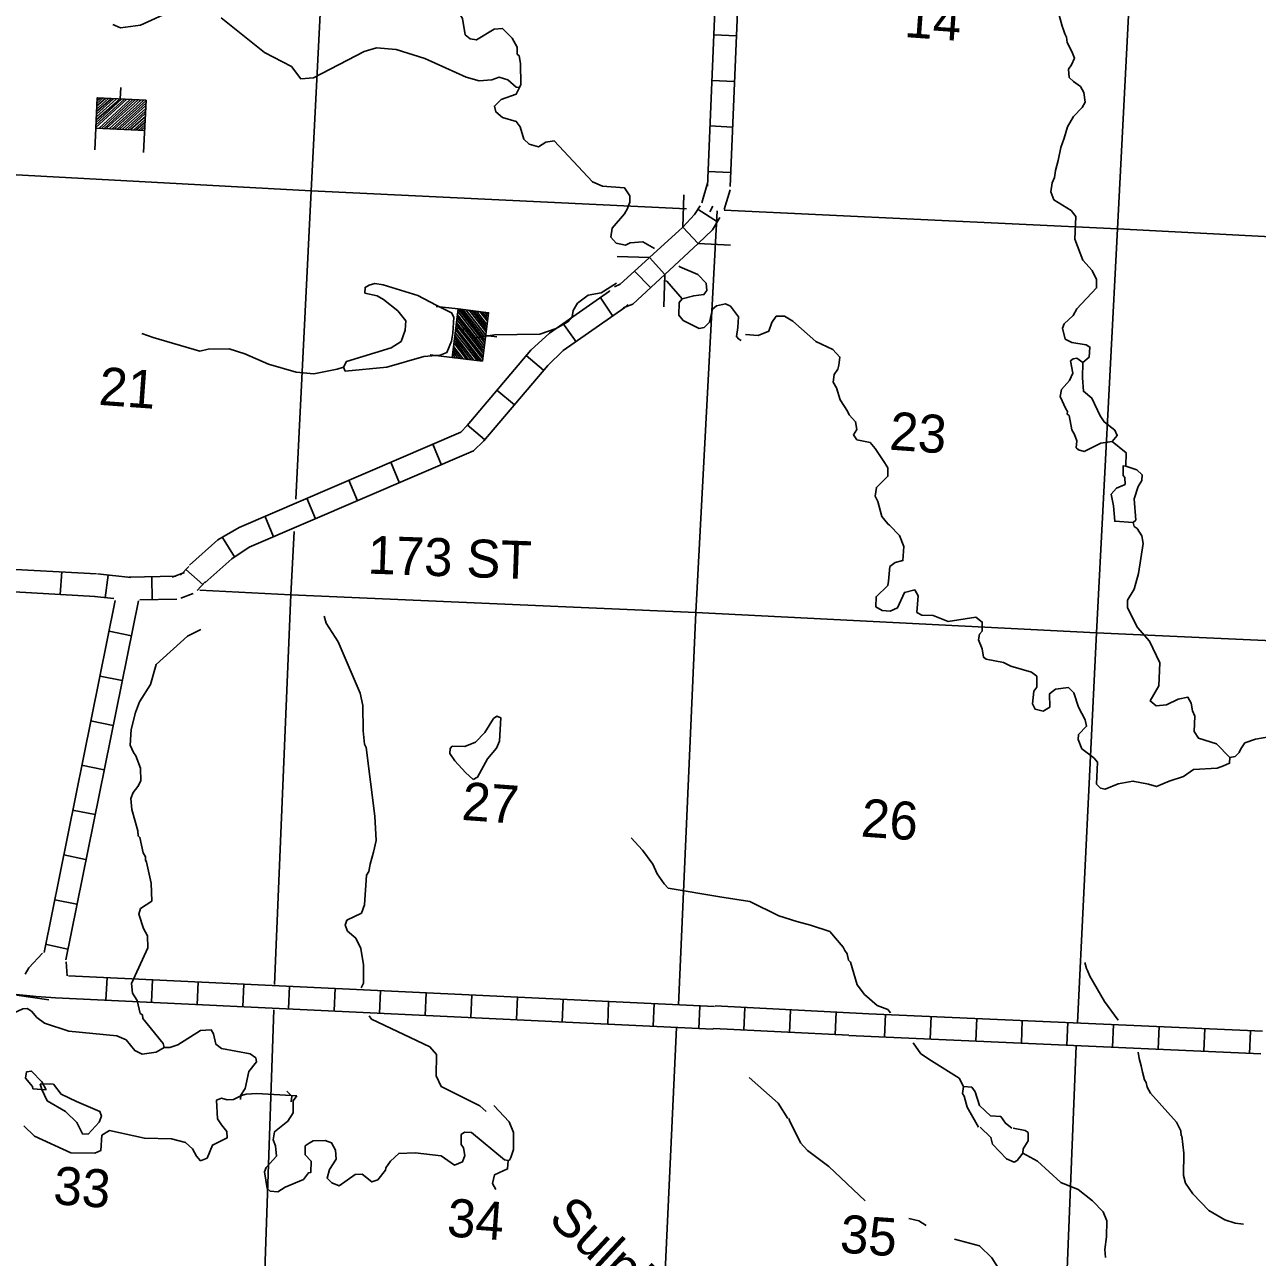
# Model space of a CAD drawing. Extents: x -2721949 to 2144400, y 208501 to 16582360.
# Drawn here: x 626624 to 642856, y 16511069 to 16527303 of the extents above; entities that cross this region are included whole.
import ezdxf

# ---------------------------------------------------------------- set-up
doc = ezdxf.new("R2010")
doc.units = 0
for name, color, linetype in [('L13', 7, 'Continuous'), ('L14', 7, 'Continuous'), ('L18', 7, 'Continuous'), ('L3', 7, 'Continuous'), ('L30', 7, 'Continuous'), ('L4', 7, 'Continuous'), ('L6', 7, 'Continuous'), ('L8', 7, 'Continuous')]:
    doc.layers.add(name, color=color, linetype=linetype)

msp = doc.modelspace()

# ---------------------------------------------------------------- linework, layer by layer
at = {"layer": 'L13'}
msp.add_line((640298, 16509634), (640470, 16513856), dxfattribs=at)
for points in [[(640488, 16514155), (640739, 16519292), (641013, 16524612), (641285, 16529898), (641519, 16535246), (641755, 16540510), (641958, 16545776), (642179, 16551049), (642324, 16553636)], [(630196, 16521055), (630396, 16525116), (630666, 16530386), (630897, 16535684), (631143, 16540972), (631199, 16542146)], [(615031, 16525828), (619863, 16525631), (625136, 16525402), (630396, 16525116), (635341, 16524877)], [(635234, 16514395), (635461, 16519563), (635741, 16524849)], [(635834, 16524859), (641013, 16524612), (646316, 16524339), (651345, 16524094), (656633, 16523848), (661928, 16523576), (667184, 16523348)], [(629912, 16514664), (630130, 16519796), (630173, 16520629)], [(628929, 16519857), (630130, 16519796), (635461, 16519563), (640739, 16519292), (646053, 16519052), (651074, 16518816), (656405, 16518583), (660668, 16518394)], [(627642, 16467183), (628019, 16472303), (628299, 16477597), (628490, 16482814), (628711, 16488095), (628981, 16493357), (629244, 16498644), (629474, 16503925), (629730, 16509238), (629904, 16514330)], [(632956, 16466943), (633270, 16472008), (633510, 16477322), (633745, 16482561), (633972, 16487817), (634260, 16493094), (634513, 16498365), (634752, 16503654), (634969, 16508995), (635209, 16514096)]]:
    msp.add_lwpolyline(points, dxfattribs=at)
at = {"layer": 'L18'}
for p, q in [((635291, 16524638), (635305, 16525064)), ((634852, 16524235), (635291, 16524638)), ((635291, 16524638), (635493, 16524423)), ((635053, 16524011), (635493, 16524423)), ((635493, 16524423), (635918, 16524401)), ((634852, 16524235), (634426, 16524249)), ((634852, 16524235), (635053, 16524011)), ((635053, 16524011), (635039, 16523585)), ((626520, 16514523), (626943, 16514460))]:
    msp.add_line(p, q, dxfattribs=at)
at = {"layer": 'L3'}
for p, q in [((627005, 16513350), (626829, 16513355)), ((626907, 16513274), (626732, 16513286))]:
    msp.add_line(p, q, dxfattribs=at)
for points in [[(633138, 16526475), (633157, 16526516), (633152, 16526792), (633134, 16526894), (633111, 16526913), (633109, 16527005), (633042, 16527127), (632917, 16527253), (632808, 16527244), (632572, 16527102), (632489, 16527116), (632426, 16527171), (632391, 16527383), (632323, 16527488), (632109, 16527646), (631860, 16527915), (631774, 16527988), (631541, 16528239), (631527, 16528290), (631466, 16528370)], [(627783, 16527304), (627888, 16527263), (628150, 16527295), (628592, 16527497)], [(640560, 16522853), (640640, 16522923), (640650, 16523056), (640602, 16523085), (640411, 16523115), (640323, 16523163), (640291, 16523308), (640312, 16523365), (640429, 16523474), (640477, 16523562), (640739, 16523836), (640739, 16523945), (640681, 16524066), (640556, 16524201), (640451, 16524476), (640464, 16524777), (640403, 16524856), (640178, 16524998), (640136, 16525102), (640152, 16525218), (640183, 16525291), (640198, 16525382), (640232, 16525513), (640270, 16525686), (640312, 16525809), (640356, 16525956), (640433, 16526093), (640550, 16526210), (640589, 16526282), (640573, 16526409), (640528, 16526488), (640433, 16526553), (640378, 16526607), (640369, 16526717), (640407, 16526773), (640447, 16526862), (640411, 16526948), (640353, 16527069), (640341, 16527137), (640319, 16527181), (640299, 16527249), (640284, 16527284), (640212, 16527557)], [(629212, 16527394), (629781, 16526935), (630136, 16526750), (630259, 16526591), (630427, 16526604), (631096, 16526949), (631259, 16526996), (631517, 16526977), (631893, 16526858), (632436, 16526610), (632608, 16526564), (632777, 16526577), (632871, 16526612), (632986, 16526578), (633096, 16526478), (633138, 16526475)], [(634918, 16524355), (634766, 16524442), (634597, 16524429), (634537, 16524400), (634413, 16524425), (634343, 16524506), (634360, 16524622), (634524, 16524811), (634563, 16524883), (634594, 16524965), (634592, 16525049), (634524, 16525154), (634232, 16525175), (634103, 16525234), (633598, 16525773), (633488, 16525756), (633391, 16525696), (633268, 16525730), (633197, 16525793), (633150, 16525956), (633097, 16526026), (632917, 16526081), (632830, 16526154), (632810, 16526231), (632900, 16526317), (633098, 16526386), (633138, 16526475)], [(635281, 16523693), (635434, 16523733), (635569, 16523748), (635607, 16523804), (635597, 16523897), (635488, 16524013), (635252, 16524114), (635236, 16524123)], [(635047, 16523928), (635080, 16523925), (635281, 16523693)], [(630822, 16522792), (630861, 16522865), (631452, 16523048), (631583, 16523131), (631636, 16523278), (631645, 16523403), (631537, 16523536), (631347, 16523683), (631266, 16523731), (631102, 16523768)], [(631102, 16523768), (631107, 16523843), (631159, 16523873), (631236, 16523892), (631344, 16523876), (631802, 16523734), (632044, 16523608), (632246, 16523510), (632276, 16523449), (632261, 16523241)], [(632315, 16523304), (632447, 16523278), (632557, 16523178), (632811, 16523218), (633406, 16523226), (633621, 16523302), (633778, 16523391), (633833, 16523454), (633847, 16523537), (633904, 16523633), (634046, 16523740), (634215, 16523770), (634417, 16523898)], [(636061, 16523143), (636029, 16523162), (635998, 16523198), (636015, 16523314), (636025, 16523456), (635918, 16523597), (635854, 16523627), (635735, 16523602), (635681, 16523556), (635643, 16523383), (635571, 16523313), (635504, 16523301), (635294, 16523408), (635240, 16523479), (635244, 16523646), (635281, 16523693)], [(638373, 16519563), (638389, 16519779), (638344, 16519858), (638208, 16519826), (638118, 16519623), (638023, 16519579), (637915, 16519587), (637834, 16519635), (637836, 16519769), (637988, 16519917), (638001, 16519974), (638015, 16520166), (638086, 16520219), (638188, 16520245), (638201, 16520429), (638145, 16520575), (638012, 16520710), (637988, 16520728), (637912, 16520826), (637859, 16521022), (637822, 16521092), (637839, 16521208), (637992, 16521356), (637991, 16521465), (637946, 16521535), (637825, 16521719), (637756, 16521800), (637583, 16521837), (637537, 16521899), (637584, 16521971), (637566, 16522073), (637481, 16522163), (637459, 16522214), (637361, 16522364), (637314, 16522518), (637269, 16522596), (637285, 16522696), (637332, 16522767), (637343, 16522817), (637360, 16522924), (637266, 16523023), (637040, 16523132), (636741, 16523396), (636628, 16523463), (636520, 16523462), (636464, 16523382), (636422, 16523268), (636284, 16523211), (636117, 16523223)], [(630822, 16522792), (630737, 16522765), (630431, 16522703), (630198, 16522728), (629837, 16522830), (629521, 16522970), (629317, 16523034), (629040, 16523029), (628929, 16523004), (628315, 16523182), (628168, 16523234)], [(630822, 16522792), (630844, 16522741), (631391, 16522793), (631879, 16522934), (632097, 16522952), (632184, 16522987), (632244, 16523133), (632261, 16523241)], [(640354, 16522207), (640332, 16522242), (640260, 16522406), (640275, 16522497), (640384, 16522615), (640424, 16522712), (640394, 16522874), (640430, 16522904), (640480, 16522909), (640560, 16522853)], [(640945, 16521813), (641010, 16521892), (640981, 16521961), (640838, 16522072), (640785, 16522151), (640677, 16522385), (640566, 16522476), (640554, 16522653), (640560, 16522853)], [(640945, 16521813), (640793, 16521790), (640576, 16521680), (640502, 16521702), (640471, 16521730), (640477, 16521821), (640450, 16521907), (640412, 16521968), (640376, 16522155), (640352, 16522174), (640354, 16522207)], [(641123, 16521490), (641127, 16521666), (640945, 16521813)], [(641001, 16521198), (641114, 16521248), (641112, 16521341), (641089, 16521367), (641090, 16521493), (641123, 16521490)], [(641220, 16520747), (641256, 16520778), (641234, 16521056), (641287, 16521219), (641335, 16521299), (641340, 16521374), (641270, 16521438), (641123, 16521490)], [(641220, 16520747), (640979, 16520764), (640960, 16520967), (640929, 16521119), (641001, 16521198)], [(642495, 16517651), (642316, 16517831), (642079, 16517907), (642026, 16517994), (642032, 16518195), (642004, 16518264), (641986, 16518365), (641941, 16518444), (641814, 16518419), (641658, 16518347), (641523, 16518332), (641444, 16518396), (641559, 16518597), (641572, 16518897), (641434, 16519183), (641279, 16519362), (641147, 16519622), (641146, 16519723), (641232, 16519867), (641289, 16520073), (641351, 16520470), (641333, 16520571), (641273, 16520668), (641233, 16520696), (641220, 16520747)], [(642495, 16517651), (642490, 16517576), (642412, 16517540), (642326, 16517512), (642015, 16517493), (641883, 16517402), (641695, 16517340), (641530, 16517268), (641424, 16517301), (641218, 16517341), (641023, 16517305), (640850, 16517233), (640792, 16517246), (640738, 16517300), (640750, 16517592), (640704, 16517646), (640545, 16517766), (640495, 16517887), (640500, 16517953), (640608, 16518063), (640589, 16518148), (640501, 16518313), (640439, 16518502), (640369, 16518574), (640200, 16518552), (640120, 16518491), (640124, 16518315), (640037, 16518263), (639930, 16518287), (639893, 16518357), (639913, 16518523), (639951, 16518579), (639953, 16518721), (639881, 16518776), (639611, 16518854), (639514, 16518903), (639283, 16518945), (639251, 16518972), (639234, 16519082), (639184, 16519203), (639198, 16519277), (639234, 16519316), (639234, 16519434), (639147, 16519499), (638783, 16519441), (638588, 16519522), (638437, 16519524), (638373, 16519563)], [(631054, 16514616), (631084, 16514681), (631085, 16514923), (631050, 16515135), (630984, 16515274), (630874, 16515365), (630846, 16515443), (630867, 16515508), (631058, 16515603), (631099, 16515709), (631127, 16516100), (631156, 16516148), (631172, 16516248), (631216, 16516403), (631253, 16516560), (631234, 16516879), (631123, 16517783), (631101, 16517826), (631080, 16518003), (631079, 16518338), (631041, 16518500), (630754, 16519173), (630596, 16519419), (630570, 16519513)], [(628462, 16513831), (628449, 16513883), (628180, 16514212), (628175, 16514262), (628143, 16514281), (628105, 16514451), (628045, 16514548), (628029, 16514674), (628247, 16515144), (628241, 16515304), (628190, 16515399), (628128, 16515588), (628150, 16515662), (628299, 16515760), (628291, 16515995), (628228, 16516275), (628213, 16516302), (628216, 16516343), (628186, 16516395), (628142, 16516599), (628118, 16516618), (628115, 16516685), (628035, 16516967), (628020, 16517110), (628051, 16517192), (628115, 16517271), (628154, 16517344), (628149, 16517511), (628086, 16517675), (628055, 16517719), (628012, 16517814), (628027, 16518022), (628085, 16518244), (628137, 16518383), (628279, 16518615), (628356, 16518877), (628768, 16519249), (628942, 16519337)], [(632532, 16517363), (632430, 16517454), (632290, 16517607), (632222, 16517704), (632227, 16517770), (632254, 16517802), (632421, 16517798), (632559, 16517855), (632685, 16517980), (632799, 16518164), (632843, 16518195), (632892, 16518174), (632878, 16517866), (632838, 16517776), (632719, 16517634), (632585, 16517393), (632532, 16517363)], [(643804, 16516996), (643848, 16517026), (643849, 16517152), (643801, 16517189), (643541, 16517174), (643227, 16517347), (643141, 16517437), (643132, 16517546), (643126, 16517815), (643034, 16517930), (642831, 16517894), (642693, 16517846), (642638, 16517766), (642617, 16517717), (642563, 16517663), (642495, 16517651)], [(635777, 16515816), (635099, 16515932), (635044, 16515986), (634953, 16516118), (634896, 16516248), (634758, 16516433), (634611, 16516594)], [(638027, 16514290), (637989, 16514334), (637850, 16514386), (637685, 16514532), (637585, 16514656), (637498, 16514956), (637474, 16514982), (637455, 16515067), (637425, 16515111), (637403, 16515155), (637225, 16515360), (636972, 16515445), (636791, 16515492), (636554, 16515567), (636174, 16515754), (635777, 16515816)], [(641025, 16514191), (640841, 16514439), (640648, 16514771), (640620, 16514848), (640605, 16514874), (640585, 16514951)], [(628462, 16513831), (628357, 16513772), (628171, 16513744), (628074, 16513792), (627959, 16513935), (627837, 16513985), (627205, 16514047), (626887, 16514154), (626783, 16514228), (626714, 16514309), (626658, 16514346), (626599, 16514342), (626478, 16514284), (626348, 16514343)], [(632703, 16512991), (632616, 16513064), (632107, 16513318), (632042, 16513457), (632046, 16513741), (631961, 16513839), (631192, 16514204), (631162, 16514248)], [(629467, 16513148), (629471, 16513206), (629528, 16513294), (629577, 16513517), (629679, 16513643), (629666, 16513695), (629594, 16513750), (629214, 16513819), (629143, 16513875), (629111, 16514011), (629081, 16514063), (628938, 16514057), (628640, 16513869), (628537, 16513834), (628462, 16513831)], [(638987, 16513317), (638928, 16513430), (638567, 16513657), (638424, 16513751), (638325, 16513892)], [(641852, 16512667), (641849, 16512734), (641790, 16512847), (641449, 16513232), (641405, 16513310), (641392, 16513370), (641370, 16513405), (641344, 16513507), (641325, 16513592), (641298, 16513686), (641287, 16513771)], [(626907, 16513274), (626848, 16513378), (626716, 16513522), (626648, 16513510)], [(626648, 16513510), (626633, 16513427), (626726, 16513320), (626732, 16513286)], [(627459, 16512690), (627384, 16512695), (627311, 16512843), (627163, 16512988), (626922, 16513130), (626849, 16513278), (626829, 16513355)], [(636672, 16512898), (636544, 16513099), (636166, 16513436)], [(626614, 16512801), (626754, 16512665), (627232, 16512447), (627550, 16512441), (627628, 16512477), (627642, 16512677), (627739, 16512737), (628200, 16512637), (628559, 16512628), (628740, 16512581), (628835, 16512499), (628886, 16512403), (628940, 16512341), (629027, 16512376), (629098, 16512547), (629289, 16512642), (629286, 16512726), (629217, 16512815), (629164, 16512894), (629148, 16513138), (629217, 16513166), (629291, 16513144), (629375, 16513146), (629479, 16513198), (629539, 16513218)], [(627005, 16513350), (627104, 16513218), (627306, 16513120), (627615, 16512989), (627635, 16512928), (627604, 16512847), (627459, 16512690)], [(629539, 16513218), (629682, 16513225), (630207, 16513195)], [(632991, 16512342), (632942, 16512354), (632507, 16512712), (632416, 16512718), (632372, 16512688), (632370, 16512554), (632401, 16512510), (632418, 16512409), (632388, 16512327), (632284, 16512284), (632109, 16512406), (631768, 16512447), (631550, 16512438), (631442, 16512337), (631378, 16512249), (631375, 16512216), (631274, 16512089), (631197, 16512061), (631070, 16512162), (630978, 16512161), (630766, 16512009), (630669, 16512049), (630606, 16512112), (630640, 16512227), (630725, 16512363), (630716, 16512481), (630665, 16512577), (630583, 16512608), (630424, 16512602), (630372, 16512573), (630319, 16512535), (630319, 16512417), (630396, 16512336), (630394, 16512186), (630360, 16512180), (630295, 16512093), (630054, 16511993), (629957, 16511933), (629857, 16511940), (629818, 16511976), (629784, 16512196), (629805, 16512254), (629941, 16512403), (629925, 16512538), (629898, 16512615), (629914, 16512723), (630091, 16512861), (630158, 16512973), (630161, 16513132), (630207, 16513195)], [(630134, 16513117), (630140, 16513192), (630077, 16513255)], [(639183, 16512784), (639034, 16513046), (638994, 16513191), (638972, 16513226), (638987, 16513317)], [(639625, 16512769), (639538, 16512834), (639477, 16512922), (639344, 16512931), (639195, 16513068), (639141, 16513247), (639095, 16513309), (638987, 16513317)], [(632991, 16512342), (633008, 16512349), (633027, 16512382), (633060, 16512488), (633060, 16512714), (633003, 16512852), (632801, 16513067)], [(637690, 16511812), (637212, 16512265), (636934, 16512477), (636841, 16512576), (636695, 16512871), (636688, 16512896)], [(639769, 16512441), (639723, 16512385), (639695, 16512345), (639652, 16512323), (639554, 16512364), (639367, 16512561), (639348, 16512647), (639208, 16512782)], [(639769, 16512441), (639773, 16512499), (639839, 16512603), (639838, 16512712), (639799, 16512740), (639642, 16512768)], [(642672, 16511504), (642565, 16511520), (642426, 16511563), (642217, 16511687), (642006, 16511903), (641908, 16512044), (641882, 16512146), (641886, 16512439), (641861, 16512667)], [(640858, 16511065), (640849, 16511174), (640870, 16511340), (640876, 16511549), (640826, 16511670), (640686, 16511814), (640496, 16511961), (640268, 16512053), (639962, 16512335), (639769, 16512441)], [(632830, 16511961), (632785, 16512039), (632810, 16512154), (632983, 16512234), (632991, 16512342)], [(638495, 16511486), (638399, 16511551), (638267, 16511578)], [(639917, 16510086), (639885, 16510097), (639815, 16510178), (639797, 16510388), (639730, 16510502), (639708, 16510553), (639630, 16510634), (639360, 16511064), (639195, 16511218), (638867, 16511309)]]:
    msp.add_lwpolyline(points, dxfattribs=at)
at = {"layer": 'L6'}
for p, q in [((627890, 16526476), (627880, 16526326)), ((627971, 16526320), (627559, 16525948)), ((627938, 16526322), (627562, 16525981)), ((627905, 16526325), (627564, 16526014)), ((627762, 16526327), (627566, 16526157)), ((627871, 16526319), (627567, 16526048)), ((627729, 16526329), (627568, 16526190)), ((627829, 16526322), (627570, 16526089)), ((627688, 16526332), (627571, 16526231)), ((627796, 16526324), (627572, 16526123)), ((627654, 16526334), (627574, 16526265)), ((627621, 16526337), (627576, 16526298)), ((627588, 16526339), (627579, 16526331)), ((628013, 16526317), (627600, 16525936)), ((628046, 16526315), (627634, 16525934)), ((628079, 16526312), (627667, 16525932)), ((628113, 16526310), (627701, 16525938)), ((628154, 16526307), (627743, 16525935)), ((628188, 16526304), (627776, 16525932)), ((628221, 16526302), (627809, 16525930)), ((628219, 16526269), (627843, 16525927)), ((628216, 16526235), (627876, 16525933)), ((628213, 16526194), (627918, 16525930)), ((628222, 16526310), (628188, 16525618)), ((628211, 16526160), (627951, 16525928)), ((628208, 16526127), (627985, 16525926)), ((628214, 16526093), (628018, 16525923)), ((628211, 16526052), (628060, 16525920)), ((628209, 16526018), (628093, 16525918)), ((627559, 16525939), (627547, 16525656)), ((628207, 16525985), (628126, 16525915)), ((628204, 16525952), (628160, 16525913)), ((632334, 16523562), (632043, 16523592)), ((632660, 16522978), (632315, 16523421)), ((632662, 16523011), (632318, 16523455)), ((632665, 16523045), (632320, 16523488)), ((632676, 16523077), (632331, 16523521)), ((632679, 16523119), (632334, 16523562)), ((632681, 16523152), (632367, 16523552)), ((632683, 16523186), (632400, 16523549)), ((632694, 16523218), (632433, 16523547)), ((632697, 16523260), (632475, 16523544)), ((632699, 16523293), (632508, 16523541)), ((632702, 16523327), (632541, 16523531)), ((632704, 16523360), (632574, 16523528)), ((632716, 16523401), (632616, 16523525)), ((632718, 16523434), (632649, 16523523)), ((632720, 16523467), (632682, 16523520)), ((632723, 16523501), (632715, 16523510)), ((632644, 16522870), (632299, 16523314)), ((632611, 16522881), (632305, 16523280)), ((632655, 16522903), (632310, 16523346)), ((632657, 16522936), (632312, 16523380)), ((632437, 16522902), (632284, 16523106)), ((632470, 16522891), (632287, 16523139)), ((632503, 16522889), (632289, 16523172)), ((632536, 16522887), (632291, 16523205)), ((632578, 16522884), (632294, 16523247)), ((632843, 16523191), (632694, 16523210)), ((632652, 16522870), (631964, 16522953)), ((632295, 16522912), (632266, 16522965)), ((632329, 16522910), (632268, 16522998)), ((632362, 16522907), (632271, 16523031)), ((632395, 16522905), (632273, 16523064))]:
    msp.add_line(p, q, dxfattribs=at)
for points in [[(627579, 16526340), (627579, 16526340), (627559, 16525939), (628209, 16525909)], [(628222, 16526310), (627579, 16526340)], [(632732, 16523509), (632732, 16523509), (632334, 16523562), (632254, 16522915)], [(632652, 16522870), (632732, 16523509)]]:
    msp.add_lwpolyline(points, dxfattribs=at)
at = {"layer": 'L8'}
for p, q in [((635699, 16527170), (635999, 16527157)), ((635672, 16526569), (635973, 16526556)), ((635646, 16525969), (635946, 16525955)), ((635619, 16525368), (635920, 16525355)), ((635539, 16524955), (635617, 16525217)), ((635834, 16524867), (635912, 16525129)), ((635648, 16524839), (635687, 16524911)), ((635491, 16524867), (635747, 16524706)), ((634655, 16524056), (634865, 16523840)), ((634203, 16523712), (634369, 16523466)), ((633710, 16523371), (633885, 16523124)), ((633227, 16522946), (633456, 16522753)), ((632843, 16522488), (633072, 16522296)), ((632450, 16522031), (632679, 16521838)), ((631997, 16521779), (632111, 16521503)), ((631444, 16521542), (631558, 16521266)), ((630892, 16521306), (631006, 16521030)), ((630339, 16521069), (630453, 16520793)), ((629786, 16520833), (629900, 16520557)), ((629230, 16520547), (629388, 16520293)), ((624954, 16520210), (627572, 16520072)), ((627114, 16520096), (627092, 16519797)), ((627581, 16520071), (628021, 16520023)), ((627722, 16520053), (627683, 16519754)), ((627996, 16520025), (628616, 16520038)), ((628297, 16520028), (628301, 16519726)), ((628565, 16520025), (628728, 16520089)), ((628676, 16520051), (628784, 16520169)), ((628748, 16520129), (628968, 16519929)), ((624917, 16519920), (627551, 16519772)), ((628895, 16519851), (629004, 16519969)), ((626879, 16515083), (627815, 16519720)), ((627165, 16514988), (628124, 16519714)), ((627542, 16519773), (627800, 16519746)), ((628142, 16519729), (628628, 16519736)), ((628679, 16519749), (628843, 16519813)), ((627735, 16519315), (628032, 16519252)), ((627617, 16518721), (627906, 16518667)), ((627492, 16518136), (627788, 16518073)), ((627374, 16517550), (627671, 16517487)), ((627256, 16516956), (627553, 16516901)), ((627139, 16516370), (627427, 16516308)), ((627021, 16515776), (627310, 16515722)), ((626895, 16515191), (627192, 16515128)), ((627200, 16514776), (635707, 16514373)), ((627695, 16514456), (627709, 16514756)), ((628296, 16514429), (628309, 16514729)), ((628896, 16514394), (628909, 16514695)), ((629497, 16514368), (629510, 16514668)), ((626513, 16514532), (626737, 16514508)), ((626737, 16514508), (626712, 16514510)), ((626712, 16514510), (627028, 16514487)), ((630098, 16514341), (630111, 16514642)), ((630698, 16514315), (630711, 16514615)), ((631298, 16514280), (631311, 16514580)), ((631899, 16514254), (631912, 16514554)), ((632500, 16514227), (632513, 16514527)), ((633100, 16514201), (633113, 16514501)), ((627028, 16514487), (635685, 16514073)), ((633700, 16514166), (633714, 16514466)), ((634301, 16514139), (634314, 16514440)), ((634902, 16514113), (634915, 16514413)), ((635502, 16514078), (635515, 16514378)), ((635716, 16514381), (637742, 16514277)), ((636095, 16514061), (636108, 16514361)), ((636695, 16514026), (636708, 16514326)), ((637295, 16513999), (637309, 16514300)), ((637742, 16514277), (642923, 16514046)), ((637959, 16514270), (637946, 16513969)), ((638560, 16514243), (638547, 16513943)), ((639161, 16514217), (639147, 16513916)), ((639761, 16514190), (639748, 16513890)), ((635685, 16514073), (635694, 16514081)), ((635694, 16514081), (637476, 16513993)), ((640362, 16514164), (640349, 16513863)), ((640963, 16514137), (640949, 16513837)), ((641563, 16514111), (641550, 16513810)), ((642164, 16514084), (642151, 16513784)), ((642764, 16514049), (642751, 16513749)), ((637476, 16513992), (642901, 16513747))]:
    msp.add_line(p, q, dxfattribs=at)
for points in [[(635614, 16525176), (635812, 16529907), (635892, 16531374)], [(635915, 16525171), (636112, 16529885), (636192, 16531352)], [(635291, 16524638), (635445, 16524803), (635520, 16524915)], [(635493, 16524423), (635681, 16524602), (635777, 16524762)], [(634389, 16523850), (634467, 16523886), (634843, 16524227)], [(634503, 16523574), (634632, 16523623), (635053, 16524011)], [(628794, 16520185), (629169, 16520518), (629449, 16520682), (632368, 16521936), (632450, 16522022), (633291, 16523016), (633533, 16523242), (634326, 16523795), (634327, 16523804)], [(628995, 16519953), (629352, 16520270), (629581, 16520421), (632534, 16521690), (632669, 16521822), (633511, 16522816), (633717, 16523011), (634528, 16523580), (634565, 16523619)], [(626632, 16514800), (626680, 16514880), (626861, 16515076)], [(627183, 16514777), (627171, 16514962)]]:
    msp.add_lwpolyline(points, dxfattribs=at)

# ---------------------------------------------------------------- texts
at = {"layer": 'L14'}
for s, p in [('14', (638199, 16527141)), ('21', (627590, 16522297)), ('23', (638001, 16521707)), ('27', (632369, 16516831)), ('26', (637626, 16516612)), ('33', (626992, 16511770)), ('34', (632175, 16511346)), ('35', (637349, 16511133))]:
    msp.add_text(s, height=500.8, rotation=355.8844, dxfattribs=at).set_placement(p)
at = {"layer": 'L30'}
msp.add_text('173 ST', height=500, rotation=358, dxfattribs=at).set_placement((631135, 16520074))
at = {"layer": 'L4'}
msp.add_text('Sulphur', height=500.8, rotation=317.1737, dxfattribs=at).set_placement((633503, 16511552))

doc.saveas('drawing.dxf')
